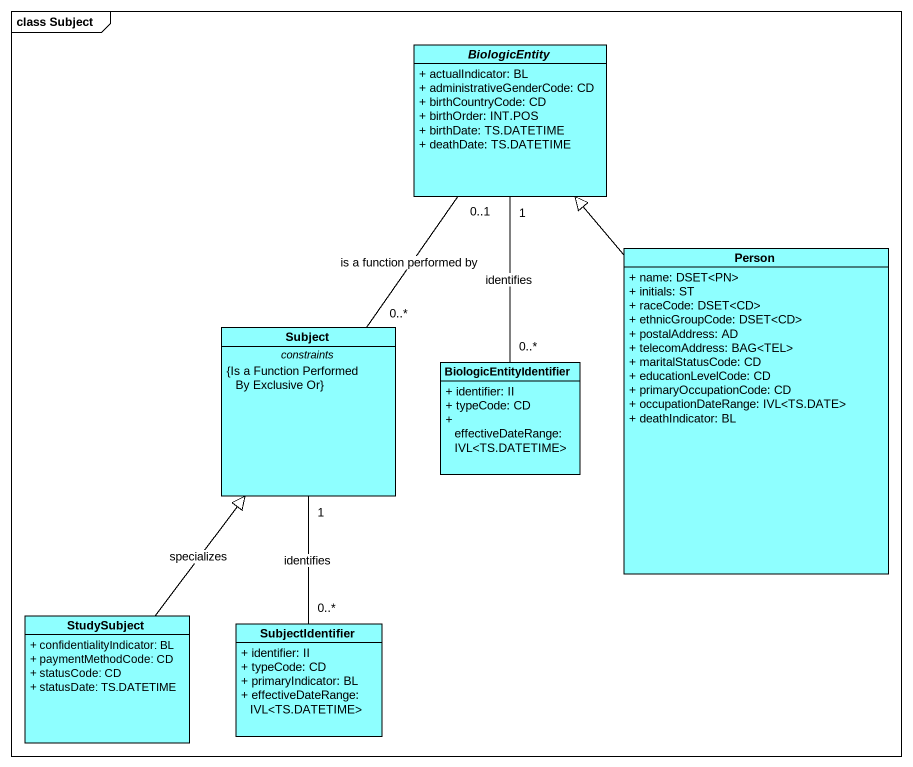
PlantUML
@startuml
mainframe class Subject
hide circle
hide empty members
skinparam classAttributeIconSize 0
abstract class BiologicEntity #8EFFFF {
  + actualIndicator: BL
  + administrativeGenderCode: CD
  + birthCountryCode: CD
  + birthOrder: INT.POS
  + birthDate: TS.DATETIME
  + deathDate: TS.DATETIME
}
class "Person" as Person_ #8EFFFF {
  + name: DSET<PN>
  + initials: ST
  + raceCode: DSET<CD>
  + ethnicGroupCode: DSET<CD>
  + postalAddress: AD
  + telecomAddress: BAG<TEL>
  + maritalStatusCode: CD
  + educationLevelCode: CD
  + primaryOccupationCode: CD
  + occupationDateRange: IVL<TS.DATE>
  + deathIndicator: BL
}
class Subject #8EFFFF {
  -- constraints --
  {Is a Function Performed By Exclusive Or}
}
class BiologicEntityIdentifier #8EFFFF {
  + identifier: II
  + typeCode: CD
  + effectiveDateRange: IVL<TS.DATETIME>
}
class StudySubject #8EFFFF {
  + confidentialityIndicator: BL
  + paymentMethodCode: CD
  + statusCode: CD
  + statusDate: TS.DATETIME
}
class SubjectIdentifier #8EFFFF {
  + identifier: II
  + typeCode: CD
  + primaryIndicator: BL
  + effectiveDateRange: IVL<TS.DATETIME>
}
Person_ -up-|> BiologicEntity
Subject "0..*" -up- "0..1" BiologicEntity : is a function performed by
BiologicEntityIdentifier "0..*" -up- "1" BiologicEntity : identifies
StudySubject -up-|> Subject : specializes
SubjectIdentifier "0..*" -up- "1" Subject : identifies
@enduml
